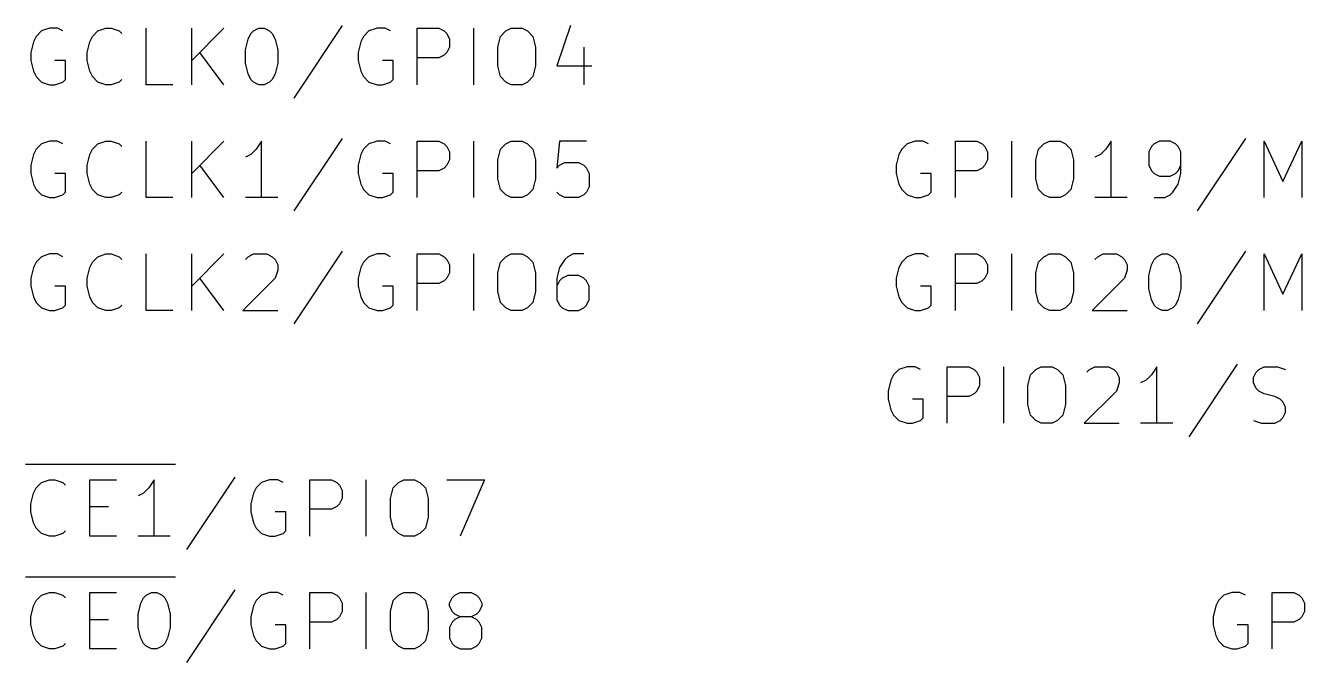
# Model space of a CAD drawing. Extents: x 0.4 to 11.3, y -7.9 to -0.4.
# Drawn here: x 6.595 to 7.729, y -3.385 to -2.821 of the extents above; entities that cross this region are included whole.
import ezdxf

# ---------------------------------------------------------------- set-up
doc = ezdxf.new("R2010")
doc.units = 0
doc.header["$MEASUREMENT"] = 0
doc.layers.add('CYAN2', color=4, linetype='CONTINUOUS')

msp = doc.modelspace()

# ---------------------------------------------------------------- linework, layer by layer
at = {"layer": 'CYAN2', "linetype": 'CONTINUOUS'}
for p, q in [((6.61619, -2.82313), (6.60905, -2.82551)), ((6.62333, -2.82313), (6.61619, -2.82313)), ((6.62809, -2.82551), (6.62333, -2.82313)), ((6.65905, -2.82551), (6.66619, -2.82313)), ((6.66619, -2.82313), (6.67095, -2.82313)), ((6.67095, -2.82313), (6.67809, -2.82551)), ((6.7019, -2.87313), (6.7019, -2.82313)), ((6.74238, -2.87313), (6.74238, -2.82313)), ((6.77095, -2.82313), (6.74238, -2.8517)), ((6.79714, -2.82551), (6.8019, -2.82313)), ((6.8019, -2.82313), (6.80667, -2.82313)), ((6.80667, -2.82313), (6.81143, -2.82551)), ((6.87571, -2.82075), (6.83285, -2.88504)), ((6.90667, -2.82313), (6.89952, -2.82551)), ((6.91381, -2.82313), (6.90667, -2.82313)), ((6.91857, -2.82551), (6.91381, -2.82313)), ((6.94238, -2.87313), (6.94238, -2.82313)), ((6.94238, -2.82313), (6.96143, -2.82313)), ((6.96143, -2.82313), (6.96619, -2.82551)), ((6.99238, -2.87313), (6.99238, -2.82313)), ((7.02095, -2.82551), (7.02571, -2.82313)), ((7.02571, -2.82313), (7.03524, -2.82313)), ((7.03524, -2.82313), (7.04, -2.82551)), ((7.07809, -2.82075), (7.06619, -2.85646)), ((6.6019, -2.83504), (6.59952, -2.84456)), ((6.60428, -2.83028), (6.6019, -2.83504)), ((6.60905, -2.82551), (6.60428, -2.83028)), ((6.64952, -2.84456), (6.6519, -2.83504)), ((6.6519, -2.83504), (6.65428, -2.83028)), ((6.65428, -2.83028), (6.65905, -2.82551)), ((6.67809, -2.82551), (6.68047, -2.82789)), ((6.79, -2.84218), (6.79238, -2.83265)), ((6.79238, -2.83265), (6.79476, -2.82789)), ((6.79476, -2.82789), (6.79714, -2.82551)), ((6.81143, -2.82551), (6.81381, -2.82789)), ((6.81381, -2.82789), (6.81619, -2.83265)), ((6.81619, -2.83265), (6.81857, -2.84218)), ((6.89238, -2.83504), (6.89, -2.84456)), ((6.89476, -2.83028), (6.89238, -2.83504)), ((6.89952, -2.82551), (6.89476, -2.83028)), ((6.96619, -2.82551), (6.96857, -2.82789)), ((6.96857, -2.82789), (6.97095, -2.83265)), ((6.97095, -2.83265), (6.97095, -2.8398)), ((7.01381, -2.8398), (7.01619, -2.83028)), ((7.01619, -2.83028), (7.02095, -2.82551)), ((7.04, -2.82551), (7.04476, -2.83028)), ((7.04476, -2.83028), (7.04714, -2.8398)), ((6.59952, -2.84456), (6.59952, -2.8517)), ((6.64952, -2.8517), (6.64952, -2.84456)), ((6.77095, -2.87313), (6.74952, -2.84456)), ((6.79, -2.85408), (6.79, -2.84218)), ((6.81857, -2.84218), (6.81857, -2.85408)), ((6.89, -2.84456), (6.89, -2.8517)), ((6.96857, -2.84456), (6.96619, -2.84694)), ((6.97095, -2.8398), (6.96857, -2.84456)), ((7.01381, -2.85646), (7.01381, -2.8398)), ((7.04714, -2.8398), (7.04714, -2.85646)), ((7.09, -2.8398), (7.09, -2.87313)), ((6.59952, -2.8517), (6.6019, -2.86122)), ((6.63047, -2.8517), (6.62095, -2.8517)), ((6.63047, -2.86837), (6.63047, -2.8517)), ((6.6519, -2.86122), (6.64952, -2.8517)), ((6.79238, -2.86361), (6.79, -2.85408)), ((6.81857, -2.85408), (6.81619, -2.86361)), ((6.89, -2.8517), (6.89238, -2.86122)), ((6.92095, -2.8517), (6.91143, -2.8517)), ((6.92095, -2.86837), (6.92095, -2.8517)), ((6.96143, -2.84932), (6.94238, -2.84932)), ((6.96619, -2.84694), (6.96143, -2.84932)), ((7.01619, -2.86599), (7.01381, -2.85646)), ((7.04714, -2.85646), (7.04476, -2.86599)), ((7.06619, -2.85646), (7.09714, -2.85646)), ((6.6019, -2.86122), (6.60428, -2.86599)), ((6.60428, -2.86599), (6.60905, -2.87075)), ((6.62809, -2.87075), (6.63047, -2.86837)), ((6.65428, -2.86599), (6.6519, -2.86122)), ((6.65905, -2.87075), (6.65428, -2.86599)), ((6.68047, -2.86837), (6.67809, -2.87075)), ((6.79476, -2.86837), (6.79238, -2.86361)), ((6.79714, -2.87075), (6.79476, -2.86837)), ((6.81381, -2.86837), (6.81143, -2.87075)), ((6.81619, -2.86361), (6.81381, -2.86837)), ((6.89238, -2.86122), (6.89476, -2.86599)), ((6.89476, -2.86599), (6.89952, -2.87075)), ((6.91857, -2.87075), (6.92095, -2.86837)), ((7.02095, -2.87075), (7.01619, -2.86599)), ((7.04476, -2.86599), (7.04, -2.87075)), ((6.60905, -2.87075), (6.61619, -2.87313)), ((6.61619, -2.87313), (6.62095, -2.87313)), ((6.62095, -2.87313), (6.62809, -2.87075)), ((6.66619, -2.87313), (6.65905, -2.87075)), ((6.67095, -2.87313), (6.66619, -2.87313)), ((6.67809, -2.87075), (6.67095, -2.87313)), ((6.72571, -2.87313), (6.7019, -2.87313)), ((6.8019, -2.87313), (6.79714, -2.87075)), ((6.80667, -2.87313), (6.8019, -2.87313)), ((6.81143, -2.87075), (6.80667, -2.87313)), ((6.89952, -2.87075), (6.90667, -2.87313)), ((6.90667, -2.87313), (6.91143, -2.87313)), ((6.91143, -2.87313), (6.91857, -2.87075)), ((7.02571, -2.87313), (7.02095, -2.87075)), ((7.03524, -2.87313), (7.02571, -2.87313)), ((7.04, -2.87075), (7.03524, -2.87313)), ((6.60905, -2.92551), (6.60428, -2.93028)), ((6.61619, -2.92313), (6.60905, -2.92551)), ((6.62333, -2.92313), (6.61619, -2.92313)), ((6.62809, -2.92551), (6.62333, -2.92313)), ((6.65428, -2.93028), (6.65905, -2.92551)), ((6.65905, -2.92551), (6.66619, -2.92313)), ((6.66619, -2.92313), (6.67095, -2.92313)), ((6.67095, -2.92313), (6.67809, -2.92551)), ((6.67809, -2.92551), (6.68047, -2.92789)), ((6.7019, -2.97313), (6.7019, -2.92313)), ((6.74238, -2.97313), (6.74238, -2.92313)), ((6.77095, -2.92313), (6.74238, -2.9517)), ((6.80428, -2.92313), (6.79952, -2.93028)), ((6.80428, -2.97313), (6.80428, -2.92313)), ((6.87571, -2.92075), (6.83285, -2.98504)), ((6.89952, -2.92551), (6.89476, -2.93028)), ((6.90667, -2.92313), (6.89952, -2.92551)), ((6.91381, -2.92313), (6.90667, -2.92313)), ((6.91857, -2.92551), (6.91381, -2.92313)), ((6.94238, -2.97313), (6.94238, -2.92313)), ((6.94238, -2.92313), (6.96143, -2.92313)), ((6.96143, -2.92313), (6.96619, -2.92551)), ((6.96619, -2.92551), (6.96857, -2.92789)), ((6.99238, -2.97313), (6.99238, -2.92313)), ((7.01619, -2.93028), (7.02095, -2.92551)), ((7.02095, -2.92551), (7.02571, -2.92313)), ((7.02571, -2.92313), (7.03524, -2.92313)), ((7.03524, -2.92313), (7.04, -2.92551)), ((7.04, -2.92551), (7.04476, -2.93028)), ((7.06857, -2.92313), (7.06619, -2.94694)), ((7.09238, -2.92313), (7.06857, -2.92313)), ((7.37667, -2.92551), (7.3719, -2.93028)), ((7.38381, -2.92313), (7.37667, -2.92551)), ((7.39095, -2.92313), (7.38381, -2.92313)), ((7.39571, -2.92551), (7.39095, -2.92313)), ((7.41952, -2.97313), (7.41952, -2.92313)), ((7.41952, -2.92313), (7.43857, -2.92313)), ((7.43857, -2.92313), (7.44333, -2.92551)), ((7.44333, -2.92551), (7.44571, -2.92789)), ((7.46952, -2.97313), (7.46952, -2.92313)), ((7.49333, -2.93028), (7.49809, -2.92551)), ((7.49809, -2.92551), (7.50285, -2.92313)), ((7.50285, -2.92313), (7.51238, -2.92313)), ((7.51238, -2.92313), (7.51714, -2.92551)), ((7.51714, -2.92551), (7.5219, -2.93028)), ((7.55762, -2.92313), (7.55286, -2.93028)), ((7.55762, -2.97313), (7.55762, -2.92313)), ((7.59571, -2.92551), (7.59333, -2.92789)), ((7.60048, -2.92313), (7.59571, -2.92551)), ((7.61, -2.92313), (7.60048, -2.92313)), ((7.61476, -2.92551), (7.61, -2.92313)), ((7.61714, -2.92789), (7.61476, -2.92551)), ((7.67667, -2.92075), (7.63381, -2.98504)), ((7.69333, -2.97313), (7.69333, -2.92313)), ((7.69333, -2.92313), (7.71, -2.95885)), ((7.71, -2.95885), (7.72667, -2.92313)), ((7.72667, -2.92313), (7.72667, -2.97313)), ((6.6019, -2.93504), (6.59952, -2.94456)), ((6.60428, -2.93028), (6.6019, -2.93504)), ((6.64952, -2.94456), (6.6519, -2.93504)), ((6.6519, -2.93504), (6.65428, -2.93028)), ((6.79476, -2.93504), (6.79, -2.93742)), ((6.79952, -2.93028), (6.79476, -2.93504)), ((6.89238, -2.93504), (6.89, -2.94456)), ((6.89476, -2.93028), (6.89238, -2.93504)), ((6.96857, -2.92789), (6.97095, -2.93265)), ((6.97095, -2.93265), (6.97095, -2.9398)), ((7.01381, -2.9398), (7.01619, -2.93028)), ((7.04476, -2.93028), (7.04714, -2.9398)), ((7.36952, -2.93504), (7.36714, -2.94456)), ((7.3719, -2.93028), (7.36952, -2.93504)), ((7.44571, -2.92789), (7.44809, -2.93265)), ((7.44809, -2.93265), (7.44809, -2.9398)), ((7.49095, -2.9398), (7.49333, -2.93028)), ((7.5219, -2.93028), (7.52428, -2.9398)), ((7.54809, -2.93504), (7.54333, -2.93742)), ((7.55286, -2.93028), (7.54809, -2.93504)), ((7.59333, -2.92789), (7.59095, -2.93265)), ((7.59095, -2.93265), (7.59095, -2.94456)), ((7.61952, -2.93265), (7.61714, -2.92789)), ((7.61952, -2.9517), (7.61952, -2.93265)), ((6.59952, -2.94456), (6.59952, -2.9517)), ((6.64952, -2.9517), (6.64952, -2.94456)), ((6.77095, -2.97313), (6.74952, -2.94456)), ((6.89, -2.94456), (6.89, -2.9517)), ((6.96619, -2.94694), (6.96143, -2.94932)), ((6.96857, -2.94456), (6.96619, -2.94694)), ((6.97095, -2.9398), (6.96857, -2.94456)), ((7.01381, -2.95646), (7.01381, -2.9398)), ((7.04714, -2.9398), (7.04714, -2.95646)), ((7.06619, -2.94694), (7.06857, -2.94456)), ((7.06857, -2.94456), (7.07333, -2.94218)), ((7.07333, -2.94218), (7.08524, -2.94218)), ((7.08524, -2.94218), (7.09, -2.94456)), ((7.09, -2.94456), (7.09238, -2.94694)), ((7.09238, -2.94694), (7.09476, -2.9517)), ((7.36714, -2.94456), (7.36714, -2.9517)), ((7.44333, -2.94694), (7.43857, -2.94932)), ((7.44571, -2.94456), (7.44333, -2.94694)), ((7.44809, -2.9398), (7.44571, -2.94456)), ((7.49095, -2.95646), (7.49095, -2.9398)), ((7.52428, -2.9398), (7.52428, -2.95646)), ((7.59095, -2.94456), (7.59333, -2.94932)), ((7.61714, -2.94932), (7.61952, -2.94456)), ((6.59952, -2.9517), (6.6019, -2.96122)), ((6.63047, -2.9517), (6.62095, -2.9517)), ((6.63047, -2.96837), (6.63047, -2.9517)), ((6.6519, -2.96122), (6.64952, -2.9517)), ((6.89, -2.9517), (6.89238, -2.96122)), ((6.92095, -2.9517), (6.91143, -2.9517)), ((6.92095, -2.96837), (6.92095, -2.9517)), ((6.96143, -2.94932), (6.94238, -2.94932)), ((7.01619, -2.96599), (7.01381, -2.95646)), ((7.04714, -2.95646), (7.04476, -2.96599)), ((7.09476, -2.9517), (7.09476, -2.96361)), ((7.36714, -2.9517), (7.36952, -2.96122)), ((7.39809, -2.9517), (7.38857, -2.9517)), ((7.39809, -2.96837), (7.39809, -2.9517)), ((7.43857, -2.94932), (7.41952, -2.94932)), ((7.49333, -2.96599), (7.49095, -2.95646)), ((7.52428, -2.95646), (7.5219, -2.96599)), ((7.59333, -2.94932), (7.59571, -2.9517)), ((7.59571, -2.9517), (7.60048, -2.95408)), ((7.60048, -2.95408), (7.61, -2.95408)), ((7.61, -2.95408), (7.61476, -2.9517)), ((7.61476, -2.9517), (7.61714, -2.94932)), ((7.61714, -2.96122), (7.61952, -2.9517)), ((6.6019, -2.96122), (6.60428, -2.96599)), ((6.60428, -2.96599), (6.60905, -2.97075)), ((6.60905, -2.97075), (6.61619, -2.97313)), ((6.62095, -2.97313), (6.62809, -2.97075)), ((6.62809, -2.97075), (6.63047, -2.96837)), ((6.65428, -2.96599), (6.6519, -2.96122)), ((6.65905, -2.97075), (6.65428, -2.96599)), ((6.66619, -2.97313), (6.65905, -2.97075)), ((6.67809, -2.97075), (6.67095, -2.97313)), ((6.68047, -2.96837), (6.67809, -2.97075)), ((6.89238, -2.96122), (6.89476, -2.96599)), ((6.89476, -2.96599), (6.89952, -2.97075)), ((6.89952, -2.97075), (6.90667, -2.97313)), ((6.91143, -2.97313), (6.91857, -2.97075)), ((6.91857, -2.97075), (6.92095, -2.96837)), ((7.02095, -2.97075), (7.01619, -2.96599)), ((7.02571, -2.97313), (7.02095, -2.97075)), ((7.04, -2.97075), (7.03524, -2.97313)), ((7.04476, -2.96599), (7.04, -2.97075)), ((7.06857, -2.97075), (7.06619, -2.96837)), ((7.07333, -2.97313), (7.06857, -2.97075)), ((7.09, -2.97075), (7.08524, -2.97313)), ((7.09238, -2.96837), (7.09, -2.97075)), ((7.09476, -2.96361), (7.09238, -2.96837)), ((7.36952, -2.96122), (7.3719, -2.96599)), ((7.3719, -2.96599), (7.37667, -2.97075)), ((7.37667, -2.97075), (7.38381, -2.97313)), ((7.38857, -2.97313), (7.39571, -2.97075)), ((7.39571, -2.97075), (7.39809, -2.96837)), ((7.49809, -2.97075), (7.49333, -2.96599)), ((7.50285, -2.97313), (7.49809, -2.97075)), ((7.51714, -2.97075), (7.51238, -2.97313)), ((7.5219, -2.96599), (7.51714, -2.97075)), ((7.60524, -2.97313), (7.61, -2.97075)), ((7.61, -2.97075), (7.61238, -2.96837)), ((7.61238, -2.96837), (7.61714, -2.96122)), ((6.61619, -2.97313), (6.62095, -2.97313)), ((6.67095, -2.97313), (6.66619, -2.97313)), ((6.72571, -2.97313), (6.7019, -2.97313)), ((6.81857, -2.97313), (6.79, -2.97313)), ((6.90667, -2.97313), (6.91143, -2.97313)), ((7.03524, -2.97313), (7.02571, -2.97313)), ((7.08524, -2.97313), (7.07333, -2.97313)), ((7.38381, -2.97313), (7.38857, -2.97313)), ((7.51238, -2.97313), (7.50285, -2.97313)), ((7.57191, -2.97313), (7.54333, -2.97313)), ((7.59571, -2.97313), (7.60524, -2.97313)), ((6.60905, -3.02551), (6.60428, -3.03028)), ((6.61619, -3.02313), (6.60905, -3.02551)), ((6.62333, -3.02313), (6.61619, -3.02313)), ((6.62809, -3.02551), (6.62333, -3.02313)), ((6.65428, -3.03028), (6.65905, -3.02551)), ((6.65905, -3.02551), (6.66619, -3.02313)), ((6.66619, -3.02313), (6.67095, -3.02313)), ((6.67095, -3.02313), (6.67809, -3.02551)), ((6.67809, -3.02551), (6.68047, -3.02789)), ((6.7019, -3.07313), (6.7019, -3.02313)), ((6.74238, -3.07313), (6.74238, -3.02313)), ((6.77095, -3.02313), (6.74238, -3.0517)), ((6.79, -3.02789), (6.79238, -3.02551)), ((6.79238, -3.02551), (6.79714, -3.02313)), ((6.79714, -3.02313), (6.80905, -3.02313)), ((6.80905, -3.02313), (6.81381, -3.02551)), ((6.81381, -3.02551), (6.81619, -3.02789)), ((6.87571, -3.02075), (6.83285, -3.08504)), ((6.89952, -3.02551), (6.89476, -3.03028)), ((6.90667, -3.02313), (6.89952, -3.02551)), ((6.91381, -3.02313), (6.90667, -3.02313)), ((6.91857, -3.02551), (6.91381, -3.02313)), ((6.94238, -3.07313), (6.94238, -3.02313)), ((6.94238, -3.02313), (6.96143, -3.02313)), ((6.96143, -3.02313), (6.96619, -3.02551)), ((6.96619, -3.02551), (6.96857, -3.02789)), ((6.99238, -3.07313), (6.99238, -3.02313)), ((7.01619, -3.03028), (7.02095, -3.02551)), ((7.02095, -3.02551), (7.02571, -3.02313)), ((7.02571, -3.02313), (7.03524, -3.02313)), ((7.03524, -3.02313), (7.04, -3.02551)), ((7.04, -3.02551), (7.04476, -3.03028)), ((7.07572, -3.02551), (7.07333, -3.02789)), ((7.08048, -3.02313), (7.07572, -3.02551)), ((7.09, -3.02313), (7.08048, -3.02313)), ((7.37667, -3.02551), (7.3719, -3.03028)), ((7.38381, -3.02313), (7.37667, -3.02551)), ((7.39095, -3.02313), (7.38381, -3.02313)), ((7.39571, -3.02551), (7.39095, -3.02313)), ((7.41952, -3.07313), (7.41952, -3.02313)), ((7.41952, -3.02313), (7.43857, -3.02313)), ((7.43857, -3.02313), (7.44333, -3.02551)), ((7.44333, -3.02551), (7.44571, -3.02789)), ((7.46952, -3.07313), (7.46952, -3.02313)), ((7.49333, -3.03028), (7.49809, -3.02551)), ((7.49809, -3.02551), (7.50285, -3.02313)), ((7.50285, -3.02313), (7.51238, -3.02313)), ((7.51238, -3.02313), (7.51714, -3.02551)), ((7.51714, -3.02551), (7.5219, -3.03028)), ((7.54333, -3.02789), (7.54571, -3.02551)), ((7.54571, -3.02551), (7.55048, -3.02313)), ((7.55048, -3.02313), (7.56238, -3.02313)), ((7.56238, -3.02313), (7.56714, -3.02551)), ((7.56714, -3.02551), (7.56952, -3.02789)), ((7.59571, -3.02789), (7.59809, -3.02551)), ((7.59809, -3.02551), (7.60285, -3.02313)), ((7.60285, -3.02313), (7.60762, -3.02313)), ((7.60762, -3.02313), (7.61238, -3.02551)), ((7.61238, -3.02551), (7.61476, -3.02789)), ((7.67667, -3.02075), (7.63381, -3.08504)), ((7.69333, -3.07313), (7.69333, -3.02313)), ((7.69333, -3.02313), (7.71, -3.05885)), ((7.71, -3.05885), (7.72667, -3.02313)), ((7.72667, -3.02313), (7.72667, -3.07313)), ((6.6019, -3.03504), (6.59952, -3.04456)), ((6.60428, -3.03028), (6.6019, -3.03504)), ((6.64952, -3.04456), (6.6519, -3.03504)), ((6.6519, -3.03504), (6.65428, -3.03028)), ((6.81619, -3.02789), (6.81857, -3.03265)), ((6.81857, -3.03742), (6.81619, -3.04456)), ((6.81857, -3.03265), (6.81857, -3.03742)), ((6.89238, -3.03504), (6.89, -3.04456)), ((6.89476, -3.03028), (6.89238, -3.03504)), ((6.96857, -3.02789), (6.97095, -3.03265)), ((6.97095, -3.03265), (6.97095, -3.0398)), ((7.01381, -3.0398), (7.01619, -3.03028)), ((7.04476, -3.03028), (7.04714, -3.0398)), ((7.06857, -3.03504), (7.06619, -3.04456)), ((7.07333, -3.02789), (7.06857, -3.03504)), ((7.36952, -3.03504), (7.36714, -3.04456)), ((7.3719, -3.03028), (7.36952, -3.03504)), ((7.44571, -3.02789), (7.44809, -3.03265)), ((7.44809, -3.03265), (7.44809, -3.0398)), ((7.49095, -3.0398), (7.49333, -3.03028)), ((7.5219, -3.03028), (7.52428, -3.0398)), ((7.56952, -3.02789), (7.57191, -3.03265)), ((7.57191, -3.03742), (7.56952, -3.04456)), ((7.57191, -3.03265), (7.57191, -3.03742)), ((7.59095, -3.04218), (7.59333, -3.03265)), ((7.59333, -3.03265), (7.59571, -3.02789)), ((7.61476, -3.02789), (7.61714, -3.03265)), ((7.61714, -3.03265), (7.61952, -3.04218)), ((6.59952, -3.04456), (6.59952, -3.0517)), ((6.64952, -3.0517), (6.64952, -3.04456)), ((6.77095, -3.07313), (6.74952, -3.04456)), ((6.81619, -3.04456), (6.78762, -3.07313)), ((6.89, -3.04456), (6.89, -3.0517)), ((6.96143, -3.04932), (6.94238, -3.04932)), ((6.96619, -3.04694), (6.96143, -3.04932)), ((6.96857, -3.04456), (6.96619, -3.04694)), ((6.97095, -3.0398), (6.96857, -3.04456)), ((7.01381, -3.05646), (7.01381, -3.0398)), ((7.04714, -3.0398), (7.04714, -3.05646)), ((7.06619, -3.04456), (7.06619, -3.06361)), ((7.06857, -3.04694), (7.06619, -3.0517)), ((7.07095, -3.04456), (7.06857, -3.04694)), ((7.07572, -3.04218), (7.07095, -3.04456)), ((7.08524, -3.04218), (7.07572, -3.04218)), ((7.09, -3.04456), (7.08524, -3.04218)), ((7.09238, -3.04694), (7.09, -3.04456)), ((7.09476, -3.0517), (7.09238, -3.04694)), ((7.36714, -3.04456), (7.36714, -3.0517)), ((7.43857, -3.04932), (7.41952, -3.04932)), ((7.44333, -3.04694), (7.43857, -3.04932)), ((7.44571, -3.04456), (7.44333, -3.04694)), ((7.44809, -3.0398), (7.44571, -3.04456)), ((7.49095, -3.05646), (7.49095, -3.0398)), ((7.52428, -3.0398), (7.52428, -3.05646)), ((7.56952, -3.04456), (7.54095, -3.07313)), ((7.59095, -3.05408), (7.59095, -3.04218)), ((7.61952, -3.04218), (7.61952, -3.05408)), ((6.59952, -3.0517), (6.6019, -3.06122)), ((6.6019, -3.06122), (6.60428, -3.06599)), ((6.63047, -3.0517), (6.62095, -3.0517)), ((6.63047, -3.06837), (6.63047, -3.0517)), ((6.6519, -3.06122), (6.64952, -3.0517)), ((6.65428, -3.06599), (6.6519, -3.06122)), ((6.89, -3.0517), (6.89238, -3.06122)), ((6.89238, -3.06122), (6.89476, -3.06599)), ((6.92095, -3.0517), (6.91143, -3.0517)), ((6.92095, -3.06837), (6.92095, -3.0517)), ((7.01619, -3.06599), (7.01381, -3.05646)), ((7.04714, -3.05646), (7.04476, -3.06599)), ((7.09476, -3.06361), (7.09476, -3.0517)), ((7.36714, -3.0517), (7.36952, -3.06122)), ((7.36952, -3.06122), (7.3719, -3.06599)), ((7.39809, -3.0517), (7.38857, -3.0517)), ((7.39809, -3.06837), (7.39809, -3.0517)), ((7.49333, -3.06599), (7.49095, -3.05646)), ((7.52428, -3.05646), (7.5219, -3.06599)), ((7.59333, -3.06361), (7.59095, -3.05408)), ((7.61952, -3.05408), (7.61714, -3.06361)), ((6.60428, -3.06599), (6.60905, -3.07075)), ((6.60905, -3.07075), (6.61619, -3.07313)), ((6.61619, -3.07313), (6.62095, -3.07313)), ((6.62095, -3.07313), (6.62809, -3.07075)), ((6.62809, -3.07075), (6.63047, -3.06837)), ((6.65905, -3.07075), (6.65428, -3.06599)), ((6.66619, -3.07313), (6.65905, -3.07075)), ((6.67095, -3.07313), (6.66619, -3.07313)), ((6.67809, -3.07075), (6.67095, -3.07313)), ((6.68047, -3.06837), (6.67809, -3.07075)), ((6.72571, -3.07313), (6.7019, -3.07313)), ((6.78762, -3.07313), (6.81857, -3.07313)), ((6.89476, -3.06599), (6.89952, -3.07075)), ((6.89952, -3.07075), (6.90667, -3.07313)), ((6.90667, -3.07313), (6.91143, -3.07313)), ((6.91143, -3.07313), (6.91857, -3.07075)), ((6.91857, -3.07075), (6.92095, -3.06837)), ((7.02095, -3.07075), (7.01619, -3.06599)), ((7.02571, -3.07313), (7.02095, -3.07075)), ((7.03524, -3.07313), (7.02571, -3.07313)), ((7.04, -3.07075), (7.03524, -3.07313)), ((7.04476, -3.06599), (7.04, -3.07075)), ((7.06619, -3.06361), (7.06857, -3.06837)), ((7.06857, -3.06837), (7.07095, -3.07075)), ((7.07095, -3.07075), (7.07572, -3.07313)), ((7.07572, -3.07313), (7.08524, -3.07313)), ((7.08524, -3.07313), (7.09, -3.07075)), ((7.09, -3.07075), (7.09238, -3.06837)), ((7.09238, -3.06837), (7.09476, -3.06361)), ((7.3719, -3.06599), (7.37667, -3.07075)), ((7.37667, -3.07075), (7.38381, -3.07313)), ((7.38381, -3.07313), (7.38857, -3.07313)), ((7.38857, -3.07313), (7.39571, -3.07075)), ((7.39571, -3.07075), (7.39809, -3.06837)), ((7.49809, -3.07075), (7.49333, -3.06599)), ((7.50285, -3.07313), (7.49809, -3.07075)), ((7.51238, -3.07313), (7.50285, -3.07313)), ((7.51714, -3.07075), (7.51238, -3.07313)), ((7.5219, -3.06599), (7.51714, -3.07075)), ((7.54095, -3.07313), (7.57191, -3.07313)), ((7.59571, -3.06837), (7.59333, -3.06361)), ((7.59809, -3.07075), (7.59571, -3.06837)), ((7.60285, -3.07313), (7.59809, -3.07075)), ((7.60762, -3.07313), (7.60285, -3.07313)), ((7.61238, -3.07075), (7.60762, -3.07313)), ((7.61476, -3.06837), (7.61238, -3.07075)), ((7.61714, -3.06361), (7.61476, -3.06837)), ((7.36952, -3.12551), (7.36476, -3.13028)), ((7.37667, -3.12313), (7.36952, -3.12551)), ((7.38381, -3.12313), (7.37667, -3.12313)), ((7.38857, -3.12551), (7.38381, -3.12313)), ((7.41238, -3.17313), (7.41238, -3.12313)), ((7.41238, -3.12313), (7.43143, -3.12313)), ((7.43143, -3.12313), (7.43619, -3.12551)), ((7.43619, -3.12551), (7.43857, -3.12789)), ((7.43857, -3.12789), (7.44095, -3.13265)), ((7.46238, -3.17313), (7.46238, -3.12313)), ((7.48619, -3.13028), (7.49095, -3.12551)), ((7.49095, -3.12551), (7.49571, -3.12313)), ((7.49571, -3.12313), (7.50524, -3.12313)), ((7.50524, -3.12313), (7.51, -3.12551)), ((7.51, -3.12551), (7.51476, -3.13028)), ((7.53619, -3.12789), (7.53857, -3.12551)), ((7.53857, -3.12551), (7.54333, -3.12313)), ((7.54333, -3.12313), (7.55524, -3.12313)), ((7.55524, -3.12313), (7.56, -3.12551)), ((7.56, -3.12551), (7.56238, -3.12789)), ((7.56238, -3.12789), (7.56476, -3.13265)), ((7.59809, -3.12313), (7.59333, -3.13028)), ((7.59809, -3.17313), (7.59809, -3.12313)), ((7.66952, -3.12075), (7.62667, -3.18504)), ((7.68381, -3.13265), (7.68619, -3.12789)), ((7.68619, -3.12789), (7.68857, -3.12551)), ((7.68857, -3.12551), (7.69333, -3.12313)), ((7.69333, -3.12313), (7.70524, -3.12313)), ((7.70524, -3.12313), (7.71238, -3.12551)), ((7.36238, -3.13504), (7.36, -3.14456)), ((7.36476, -3.13028), (7.36238, -3.13504)), ((7.44095, -3.1398), (7.43857, -3.14456)), ((7.44095, -3.13265), (7.44095, -3.1398)), ((7.48381, -3.1398), (7.48619, -3.13028)), ((7.48381, -3.15646), (7.48381, -3.1398)), ((7.51476, -3.13028), (7.51714, -3.1398)), ((7.51714, -3.1398), (7.51714, -3.15646)), ((7.56476, -3.13742), (7.56238, -3.14456)), ((7.56476, -3.13265), (7.56476, -3.13742)), ((7.58857, -3.13504), (7.58381, -3.13742)), ((7.59333, -3.13028), (7.58857, -3.13504)), ((7.68381, -3.13742), (7.68381, -3.13265)), ((7.68619, -3.14218), (7.68381, -3.13742)), ((7.36, -3.14456), (7.36, -3.1517)), ((7.36, -3.1517), (7.36238, -3.16122)), ((7.39095, -3.1517), (7.38143, -3.1517)), ((7.39095, -3.16837), (7.39095, -3.1517)), ((7.43143, -3.14932), (7.41238, -3.14932)), ((7.43619, -3.14694), (7.43143, -3.14932)), ((7.43857, -3.14456), (7.43619, -3.14694)), ((7.56238, -3.14456), (7.53381, -3.17313)), ((7.68857, -3.14456), (7.68619, -3.14218)), ((7.69333, -3.14694), (7.68857, -3.14456)), ((7.70286, -3.14932), (7.69333, -3.14694)), ((7.70762, -3.1517), (7.70286, -3.14932)), ((7.71, -3.15408), (7.70762, -3.1517)), ((7.36238, -3.16122), (7.36476, -3.16599)), ((7.48619, -3.16599), (7.48381, -3.15646)), ((7.51714, -3.15646), (7.51476, -3.16599)), ((7.71238, -3.15885), (7.71, -3.15408)), ((7.71, -3.16837), (7.71238, -3.16361)), ((7.71238, -3.16361), (7.71238, -3.15885)), ((7.36476, -3.16599), (7.36952, -3.17075)), ((7.36952, -3.17075), (7.37667, -3.17313)), ((7.37667, -3.17313), (7.38143, -3.17313)), ((7.38143, -3.17313), (7.38857, -3.17075)), ((7.38857, -3.17075), (7.39095, -3.16837)), ((7.49095, -3.17075), (7.48619, -3.16599)), ((7.49571, -3.17313), (7.49095, -3.17075)), ((7.50524, -3.17313), (7.49571, -3.17313)), ((7.51, -3.17075), (7.50524, -3.17313)), ((7.51476, -3.16599), (7.51, -3.17075)), ((7.53381, -3.17313), (7.56476, -3.17313)), ((7.61238, -3.17313), (7.58381, -3.17313)), ((7.68381, -3.17075), (7.69095, -3.17313)), ((7.69095, -3.17313), (7.70286, -3.17313)), ((7.70286, -3.17313), (7.70762, -3.17075)), ((7.70762, -3.17075), (7.71, -3.16837)), ((6.595, -3.20925), (6.72785, -3.20925)), ((6.6019, -3.23504), (6.60428, -3.23028)), ((6.60428, -3.23028), (6.60905, -3.22551)), ((6.60905, -3.22551), (6.61619, -3.22313)), ((6.61619, -3.22313), (6.62095, -3.22313)), ((6.62095, -3.22313), (6.62809, -3.22551)), ((6.62809, -3.22551), (6.63047, -3.22789)), ((6.6519, -3.27313), (6.6519, -3.22313)), ((6.6519, -3.22313), (6.67571, -3.22313)), ((6.70428, -3.23028), (6.69952, -3.23504)), ((6.70904, -3.22313), (6.70428, -3.23028)), ((6.70904, -3.27313), (6.70904, -3.22313)), ((6.78047, -3.22075), (6.73761, -3.28504)), ((6.79952, -3.23028), (6.79714, -3.23504)), ((6.80428, -3.22551), (6.79952, -3.23028)), ((6.81143, -3.22313), (6.80428, -3.22551)), ((6.81857, -3.22313), (6.81143, -3.22313)), ((6.82333, -3.22551), (6.81857, -3.22313)), ((6.84714, -3.27313), (6.84714, -3.22313)), ((6.84714, -3.22313), (6.86619, -3.22313)), ((6.86619, -3.22313), (6.87095, -3.22551)), ((6.87095, -3.22551), (6.87333, -3.22789)), ((6.87333, -3.22789), (6.87571, -3.23265)), ((6.89714, -3.27313), (6.89714, -3.22313)), ((6.91857, -3.2398), (6.92095, -3.23028)), ((6.92095, -3.23028), (6.92571, -3.22551)), ((6.92571, -3.22551), (6.93047, -3.22313)), ((6.93047, -3.22313), (6.94, -3.22313)), ((6.94, -3.22313), (6.94476, -3.22551)), ((6.94476, -3.22551), (6.94952, -3.23028)), ((6.94952, -3.23028), (6.9519, -3.2398)), ((6.96857, -3.22313), (7.0019, -3.22313)), ((7.0019, -3.22313), (6.98048, -3.27313)), ((6.59952, -3.24456), (6.6019, -3.23504)), ((6.69952, -3.23504), (6.69476, -3.23742)), ((6.79714, -3.23504), (6.79476, -3.24456)), ((6.87571, -3.2398), (6.87333, -3.24456)), ((6.87571, -3.23265), (6.87571, -3.2398)), ((6.91857, -3.25646), (6.91857, -3.2398)), ((6.9519, -3.2398), (6.9519, -3.25646)), ((6.59952, -3.2517), (6.59952, -3.24456)), ((6.6019, -3.26122), (6.59952, -3.2517)), ((6.6519, -3.24694), (6.66857, -3.24694)), ((6.79476, -3.24456), (6.79476, -3.2517)), ((6.79476, -3.2517), (6.79714, -3.26122)), ((6.82571, -3.2517), (6.81619, -3.2517)), ((6.82571, -3.26837), (6.82571, -3.2517)), ((6.86619, -3.24932), (6.84714, -3.24932)), ((6.87095, -3.24694), (6.86619, -3.24932)), ((6.87333, -3.24456), (6.87095, -3.24694)), ((6.60428, -3.26599), (6.6019, -3.26122)), ((6.60905, -3.27075), (6.60428, -3.26599)), ((6.79714, -3.26122), (6.79952, -3.26599)), ((6.79952, -3.26599), (6.80428, -3.27075)), ((6.92095, -3.26599), (6.91857, -3.25646)), ((6.92571, -3.27075), (6.92095, -3.26599)), ((6.94952, -3.26599), (6.94476, -3.27075)), ((6.9519, -3.25646), (6.94952, -3.26599)), ((6.61619, -3.27313), (6.60905, -3.27075)), ((6.62095, -3.27313), (6.61619, -3.27313)), ((6.62809, -3.27075), (6.62095, -3.27313)), ((6.63047, -3.26837), (6.62809, -3.27075)), ((6.67571, -3.27313), (6.6519, -3.27313)), ((6.72333, -3.27313), (6.69476, -3.27313)), ((6.80428, -3.27075), (6.81143, -3.27313)), ((6.81143, -3.27313), (6.81619, -3.27313)), ((6.81619, -3.27313), (6.82333, -3.27075)), ((6.82333, -3.27075), (6.82571, -3.26837)), ((6.93047, -3.27313), (6.92571, -3.27075)), ((6.94, -3.27313), (6.93047, -3.27313)), ((6.94476, -3.27075), (6.94, -3.27313)), ((6.595, -3.30925), (6.72785, -3.30925)), ((6.78047, -3.32075), (6.73761, -3.38504)), ((6.6019, -3.33504), (6.60428, -3.33028)), ((6.60428, -3.33028), (6.60905, -3.32551)), ((6.60905, -3.32551), (6.61619, -3.32313)), ((6.61619, -3.32313), (6.62095, -3.32313)), ((6.62095, -3.32313), (6.62809, -3.32551)), ((6.62809, -3.32551), (6.63047, -3.32789)), ((6.6519, -3.37313), (6.6519, -3.32313)), ((6.6519, -3.32313), (6.67571, -3.32313)), ((6.69476, -3.34218), (6.69714, -3.33265)), ((6.69714, -3.33265), (6.69952, -3.32789)), ((6.69952, -3.32789), (6.7019, -3.32551)), ((6.7019, -3.32551), (6.70666, -3.32313)), ((6.70666, -3.32313), (6.71143, -3.32313)), ((6.71143, -3.32313), (6.71619, -3.32551)), ((6.71619, -3.32551), (6.71857, -3.32789)), ((6.71857, -3.32789), (6.72095, -3.33265)), ((6.72095, -3.33265), (6.72333, -3.34218)), ((6.79952, -3.33028), (6.79714, -3.33504)), ((6.80428, -3.32551), (6.79952, -3.33028)), ((6.81143, -3.32313), (6.80428, -3.32551)), ((6.81857, -3.32313), (6.81143, -3.32313)), ((6.82333, -3.32551), (6.81857, -3.32313)), ((6.84714, -3.37313), (6.84714, -3.32313)), ((6.84714, -3.32313), (6.86619, -3.32313)), ((6.86619, -3.32313), (6.87095, -3.32551)), ((6.87095, -3.32551), (6.87333, -3.32789)), ((6.87333, -3.32789), (6.87571, -3.33265)), ((6.87571, -3.33265), (6.87571, -3.3398)), ((6.89714, -3.37313), (6.89714, -3.32313)), ((6.91857, -3.3398), (6.92095, -3.33028)), ((6.92095, -3.33028), (6.92571, -3.32551)), ((6.92571, -3.32551), (6.93047, -3.32313)), ((6.93047, -3.32313), (6.94, -3.32313)), ((6.94, -3.32313), (6.94476, -3.32551)), ((6.94476, -3.32551), (6.94952, -3.33028)), ((6.94952, -3.33028), (6.9519, -3.3398)), ((6.97095, -3.33265), (6.97333, -3.32789)), ((6.97095, -3.33504), (6.97095, -3.33265)), ((6.97333, -3.32789), (6.97571, -3.32551)), ((6.97571, -3.32551), (6.98048, -3.32313)), ((6.98048, -3.32313), (6.99, -3.32313)), ((6.99, -3.32313), (6.99476, -3.32551)), ((6.99476, -3.32551), (6.99714, -3.32789)), ((6.99714, -3.32789), (6.99952, -3.33265)), ((6.99952, -3.33265), (6.99952, -3.33504)), ((7.65285, -3.33028), (7.65047, -3.33504)), ((7.65762, -3.32551), (7.65285, -3.33028)), ((7.66476, -3.32313), (7.65762, -3.32551)), ((7.6719, -3.32313), (7.66476, -3.32313)), ((7.67667, -3.32551), (7.6719, -3.32313)), ((7.70047, -3.37313), (7.70047, -3.32313)), ((7.70047, -3.32313), (7.71952, -3.32313)), ((7.71952, -3.32313), (7.72428, -3.32551)), ((7.72428, -3.32551), (7.72667, -3.32789)), ((7.72667, -3.32789), (7.72904, -3.33265)), ((7.72904, -3.33265), (7.72904, -3.3398)), ((6.59952, -3.34456), (6.6019, -3.33504)), ((6.59952, -3.3517), (6.59952, -3.34456)), ((6.69476, -3.35408), (6.69476, -3.34218)), ((6.72333, -3.34218), (6.72333, -3.35408)), ((6.79714, -3.33504), (6.79476, -3.34456)), ((6.79476, -3.34456), (6.79476, -3.3517)), ((6.87333, -3.34456), (6.87095, -3.34694)), ((6.87571, -3.3398), (6.87333, -3.34456)), ((6.91857, -3.35646), (6.91857, -3.3398)), ((6.9519, -3.3398), (6.9519, -3.35646)), ((6.97333, -3.3398), (6.97095, -3.33504)), ((6.97571, -3.34218), (6.97333, -3.3398)), ((6.98048, -3.34456), (6.97571, -3.34218)), ((6.98048, -3.34456), (6.97571, -3.34694)), ((6.99, -3.34456), (6.98048, -3.34456)), ((6.99476, -3.34218), (6.99, -3.34456)), ((6.99476, -3.34694), (6.99, -3.34456)), ((6.99714, -3.3398), (6.99476, -3.34218)), ((6.99952, -3.33504), (6.99714, -3.3398)), ((7.65047, -3.33504), (7.64809, -3.34456)), ((7.64809, -3.34456), (7.64809, -3.3517)), ((7.72667, -3.34456), (7.72428, -3.34694)), ((7.72904, -3.3398), (7.72667, -3.34456)), ((6.6019, -3.36122), (6.59952, -3.3517)), ((6.6519, -3.34694), (6.66857, -3.34694)), ((6.69714, -3.36361), (6.69476, -3.35408)), ((6.72333, -3.35408), (6.72095, -3.36361)), ((6.79476, -3.3517), (6.79714, -3.36122)), ((6.82571, -3.3517), (6.81619, -3.3517)), ((6.82571, -3.36837), (6.82571, -3.3517)), ((6.86619, -3.34932), (6.84714, -3.34932)), ((6.87095, -3.34694), (6.86619, -3.34932)), ((6.92095, -3.36599), (6.91857, -3.35646)), ((6.9519, -3.35646), (6.94952, -3.36599)), ((6.97333, -3.34932), (6.97095, -3.35408)), ((6.97095, -3.35408), (6.97095, -3.36361)), ((6.97571, -3.34694), (6.97333, -3.34932)), ((6.99714, -3.34932), (6.99476, -3.34694)), ((6.99952, -3.35408), (6.99714, -3.34932)), ((6.99952, -3.36361), (6.99952, -3.35408)), ((7.64809, -3.3517), (7.65047, -3.36122)), ((7.67904, -3.3517), (7.66952, -3.3517)), ((7.67904, -3.36837), (7.67904, -3.3517)), ((7.71952, -3.34932), (7.70047, -3.34932)), ((7.72428, -3.34694), (7.71952, -3.34932)), ((6.60428, -3.36599), (6.6019, -3.36122)), ((6.60905, -3.37075), (6.60428, -3.36599)), ((6.69952, -3.36837), (6.69714, -3.36361)), ((6.72095, -3.36361), (6.71857, -3.36837)), ((6.79714, -3.36122), (6.79952, -3.36599)), ((6.79952, -3.36599), (6.80428, -3.37075)), ((6.92571, -3.37075), (6.92095, -3.36599)), ((6.94952, -3.36599), (6.94476, -3.37075)), ((6.97095, -3.36361), (6.97333, -3.36837)), ((6.99714, -3.36837), (6.99952, -3.36361)), ((7.65047, -3.36122), (7.65285, -3.36599)), ((7.65285, -3.36599), (7.65762, -3.37075)), ((6.61619, -3.37313), (6.60905, -3.37075)), ((6.62095, -3.37313), (6.61619, -3.37313)), ((6.62809, -3.37075), (6.62095, -3.37313)), ((6.63047, -3.36837), (6.62809, -3.37075)), ((6.67571, -3.37313), (6.6519, -3.37313)), ((6.7019, -3.37075), (6.69952, -3.36837)), ((6.70666, -3.37313), (6.7019, -3.37075)), ((6.71143, -3.37313), (6.70666, -3.37313)), ((6.71619, -3.37075), (6.71143, -3.37313)), ((6.71857, -3.36837), (6.71619, -3.37075)), ((6.80428, -3.37075), (6.81143, -3.37313)), ((6.81143, -3.37313), (6.81619, -3.37313)), ((6.81619, -3.37313), (6.82333, -3.37075)), ((6.82333, -3.37075), (6.82571, -3.36837)), ((6.93047, -3.37313), (6.92571, -3.37075)), ((6.94, -3.37313), (6.93047, -3.37313)), ((6.94476, -3.37075), (6.94, -3.37313)), ((6.97333, -3.36837), (6.97571, -3.37075)), ((6.97571, -3.37075), (6.98048, -3.37313)), ((6.98048, -3.37313), (6.99, -3.37313)), ((6.99, -3.37313), (6.99476, -3.37075)), ((6.99476, -3.37075), (6.99714, -3.36837)), ((7.65762, -3.37075), (7.66476, -3.37313)), ((7.66476, -3.37313), (7.66952, -3.37313)), ((7.66952, -3.37313), (7.67667, -3.37075)), ((7.67667, -3.37075), (7.67904, -3.36837))]:
    msp.add_line(p, q, dxfattribs=at)

doc.saveas('drawing.dxf')
